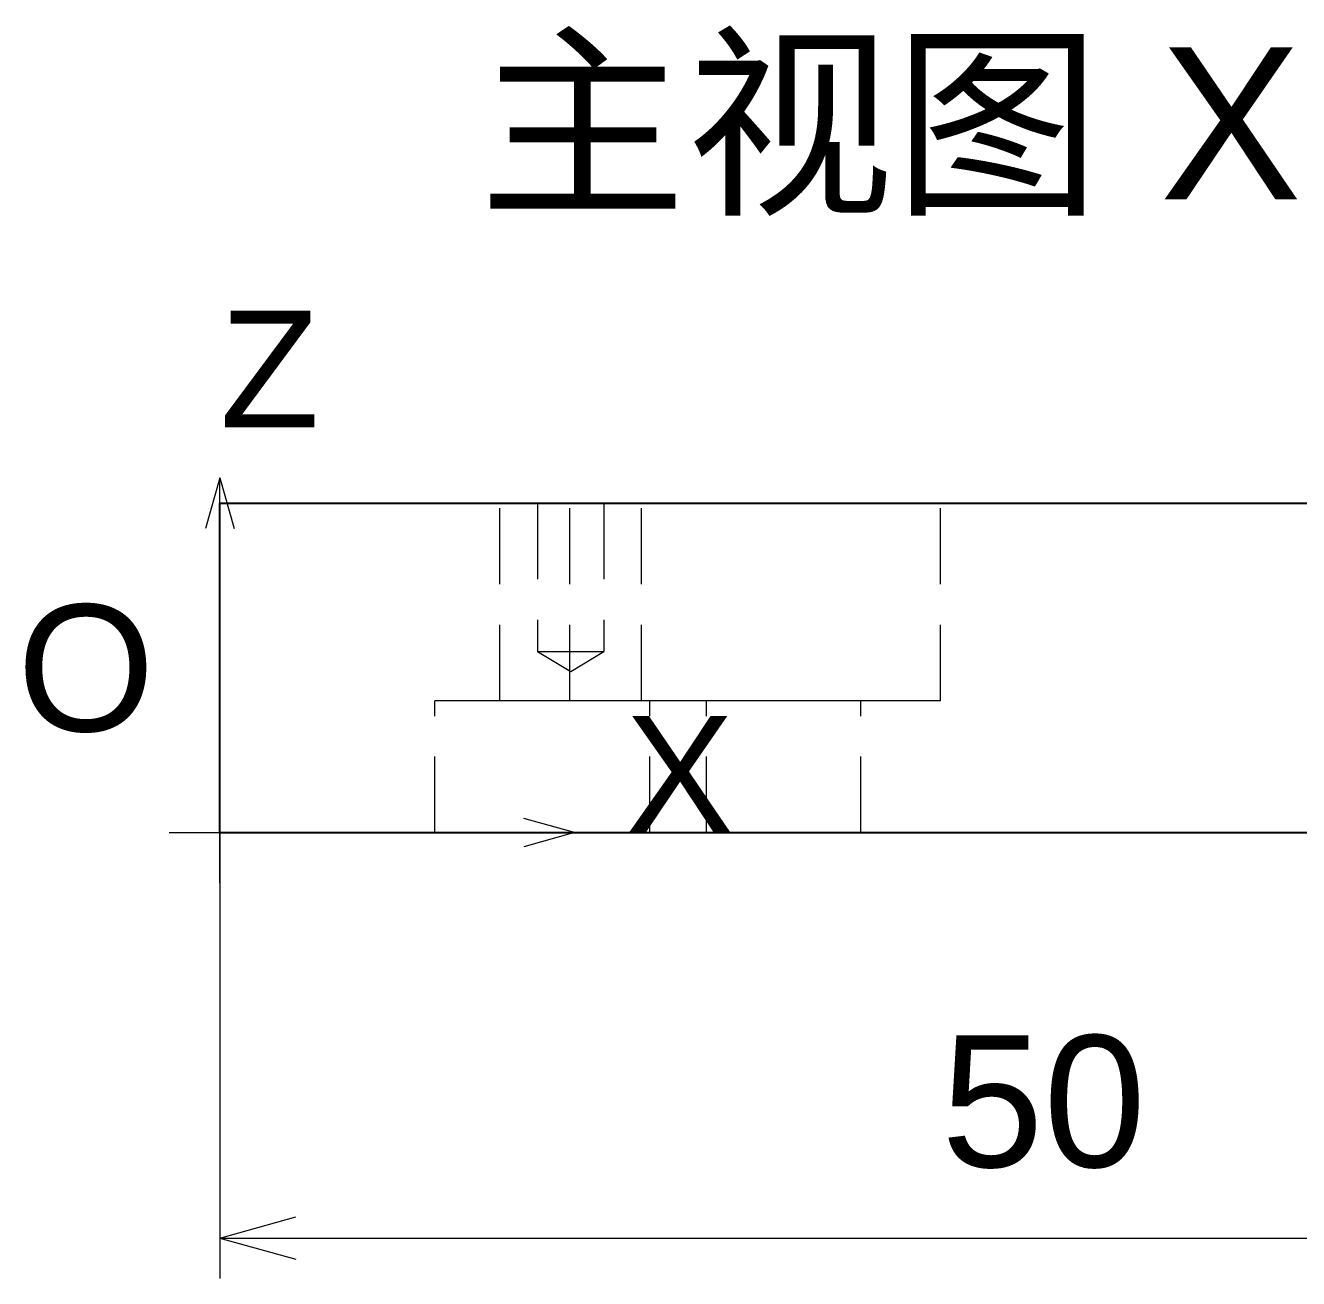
# Paper-space layout '01_三视图' of a CAD drawing. Header units: millimetres. Extents: x 8 to 450, y 8 to 289.
# Drawn here: x 140.92 to 166.03, y 177.95 to 202.68 of the extents above; entities that cross this region are included whole.
import ezdxf
from ezdxf.enums import TextEntityAlignment as Align

# ---------------------------------------------------------------- set-up
doc = ezdxf.new("R2010")
doc.units = ezdxf.units.MM
doc.linetypes.add('WP_HIDDEN', pattern=[2.3, 1.5, -0.8])
for name, color, linetype, lineweight in [('ANNOTATIONS', 7, 'CONTINUOUS', 18), ('HIDDEN', 7, 'WP_HIDDEN', 13), ('VISIBLE', 7, 'CONTINUOUS', 25)]:
    doc.layers.add(name, color=color, linetype=linetype, lineweight=lineweight)
doc.styles.add('CJK', font='Arial Unicode.ttf')

psp = doc.layouts.new('01_三视图')

# ---------------------------------------------------------------- linework, layer by layer
at = {"layer": 'ANNOTATIONS'}
for p, q in [((144.75, 193.75), (144.47, 192.75)), ((144.75, 186.75), (144.75, 193.75)), ((144.75, 193.75), (145.03, 192.75)), ((144.75, 185.75), (144.75, 187.75)), ((151.75, 186.75), (150.75, 187.03)), ((143.75, 186.75), (145.75, 186.75)), ((144.75, 186.75), (151.75, 186.75)), ((144.75, 186.75), (144.75, 177.95)), ((151.75, 186.75), (150.75, 186.47)), ((144.75, 178.75), (146.25, 179.17)), ((144.75, 178.75), (177.25, 178.75)), ((144.75, 178.75), (146.25, 178.33))]:
    psp.add_line(p, q, dxfattribs=at)
at = {"layer": 'HIDDEN'}
for points in [[(153.07, 193.25), (153.035, 193.25), (152.932, 193.25), (152.765, 193.25), (152.544, 193.25), (152.279, 193.25), (151.983, 193.25), (151.673, 193.25), (151.362, 193.25), (151.066, 193.25), (150.801, 193.25), (150.58, 193.25), (150.413, 193.25), (150.31, 193.25), (150.275, 193.25)], [(150.275, 189.35), (150.275, 193.25)], [(151.019, 193.25), (151.036, 193.25), (151.084, 193.25), (151.162, 193.25), (151.265, 193.25), (151.389, 193.25), (151.527, 193.25), (151.673, 193.25), (151.818, 193.25), (151.956, 193.25), (152.08, 193.25), (152.183, 193.25), (152.261, 193.25), (152.309, 193.25), (152.326, 193.25)], [(151.019, 193.25), (151.019, 190.325)], [(158.969, 193.25), (158.877, 193.25), (158.607, 193.25), (158.171, 193.25), (157.592, 193.25), (156.899, 193.25), (156.126, 193.25), (155.312, 193.25), (154.499, 193.25), (153.726, 193.25), (153.033, 193.25), (152.454, 193.25), (152.018, 193.25), (151.748, 193.25), (151.656, 193.25)], [(151.656, 189.35), (151.656, 193.25)], [(152.326, 193.25), (152.326, 190.325)], [(153.07, 189.35), (153.07, 193.25)], [(158.969, 189.35), (158.969, 193.25)], [(151.019, 190.325), (151.036, 190.325), (151.084, 190.325), (151.162, 190.325), (151.265, 190.325), (151.389, 190.325), (151.527, 190.325), (151.673, 190.325), (151.818, 190.325), (151.956, 190.325), (152.08, 190.325), (152.183, 190.325), (152.261, 190.325), (152.309, 190.325), (152.326, 190.325)], [(151.019, 190.325), (151.673, 189.932)], [(151.673, 189.932), (152.326, 190.325)], [(154.354, 189.35), (154.287, 189.35), (154.088, 189.35), (153.769, 189.35), (153.344, 189.35), (152.836, 189.35), (152.269, 189.35), (151.673, 189.35), (151.076, 189.35), (150.509, 189.35), (150.001, 189.35), (149.576, 189.35), (149.257, 189.35), (149.058, 189.35), (148.991, 189.35)], [(148.991, 186.75), (148.991, 189.35)], [(153.07, 189.35), (153.035, 189.35), (152.932, 189.35), (152.765, 189.35), (152.544, 189.35), (152.279, 189.35), (151.983, 189.35), (151.673, 189.35), (151.362, 189.35), (151.066, 189.35), (150.801, 189.35), (150.58, 189.35), (150.413, 189.35), (150.31, 189.35), (150.275, 189.35)], [(158.969, 189.35), (158.877, 189.35), (158.607, 189.35), (158.171, 189.35), (157.592, 189.35), (156.899, 189.35), (156.126, 189.35), (155.312, 189.35), (154.499, 189.35), (153.726, 189.35), (153.033, 189.35), (152.454, 189.35), (152.018, 189.35), (151.748, 189.35), (151.656, 189.35)], [(153.232, 186.75), (153.232, 189.35)], [(157.393, 189.35), (157.34, 189.35), (157.187, 189.35), (156.939, 189.35), (156.609, 189.35), (156.215, 189.35), (155.775, 189.35), (155.312, 189.35), (154.85, 189.35), (154.41, 189.35), (154.016, 189.35), (153.686, 189.35), (153.438, 189.35), (153.285, 189.35), (153.232, 189.35)], [(154.354, 186.75), (154.354, 189.35)], [(157.393, 186.75), (157.393, 189.35)], [(154.354, 186.75), (154.287, 186.75), (154.088, 186.75), (153.769, 186.75), (153.344, 186.75), (152.836, 186.75), (152.269, 186.75), (151.673, 186.75), (151.076, 186.75), (150.509, 186.75), (150.001, 186.75), (149.576, 186.75), (149.257, 186.75), (149.058, 186.75), (148.991, 186.75)], [(157.393, 186.75), (157.34, 186.75), (157.187, 186.75), (156.939, 186.75), (156.609, 186.75), (156.215, 186.75), (155.775, 186.75), (155.312, 186.75), (154.85, 186.75), (154.41, 186.75), (154.016, 186.75), (153.686, 186.75), (153.438, 186.75), (153.285, 186.75), (153.232, 186.75)]]:
    psp.add_lwpolyline(points, dxfattribs=at)
at = {"layer": 'VISIBLE'}
for points in [[(144.75, 186.75), (144.75, 193.25)], [(144.75, 193.25), (177.25, 193.25)], [(144.75, 186.75), (177.25, 186.75)]]:
    psp.add_lwpolyline(points, dxfattribs=at)

# ---------------------------------------------------------------- texts
at = {"layer": 'ANNOTATIONS', "style": 'CJK'}
for s, height, p in [('主视图 X / Z', 3, (161, 199.25)), ('50', 2.6, (161, 180.15))]:
    psp.add_text(s, height=height, dxfattribs=at).set_placement(p, align=Align.CENTER)
for s, height, p in [('Z', 2.3, (144.75, 194.75)), ('O', 2.5, (140.75, 188.75)), ('X', 2.3, (152.75, 186.75))]:
    psp.add_text(s, height=height, dxfattribs=at).set_placement(p)

doc.saveas('drawing.dxf')
